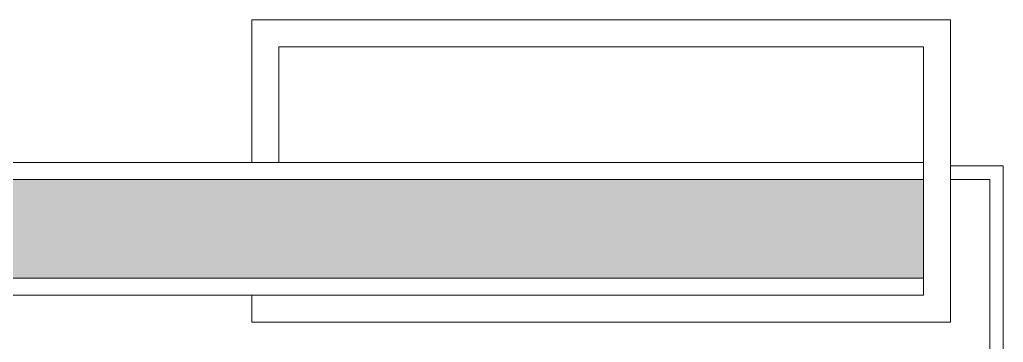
# Model space of a CAD drawing. Header units: inches. Extents: x 3268 to 7018, y 976 to 6708.
# Drawn here: x 5626.03 to 5662.19, y 3442.97 to 3454.84 of the extents above; entities that cross this region are included whole.
import ezdxf

# ---------------------------------------------------------------- set-up
doc = ezdxf.new("R2010")
doc.units = ezdxf.units.IN
doc.header["$MEASUREMENT"] = 0
for name, color, linetype, lineweight in [('A-WALL', 113, 'Continuous', 9), ('A-WALL-PATT', 111, 'Continuous', 15), ('I-WALL', 2, 'Continuous', 9), ('Q-CASE', 31, 'Continuous', 9)]:
    doc.layers.add(name, color=color, linetype=linetype, lineweight=lineweight)

# ---------------------------------------------------------------- blocks, each defined once
blk = doc.blocks.new('Casework 95 - Casework 95-9779236-Overall Retail Plan Opt 2')
at = {"layer": 'Q-CASE', "color": 133}
for p, q in [((5674.125, 3444.461), (5672.188, 3444.461)), ((5674.125, 3433.287), (5674.125, 3444.461)), ((5672.188, 3443.961), (5673.625, 3443.961)), ((5673.625, 3443.961), (5673.625, 3432.787))]:
    blk.add_line(p, q, dxfattribs=at)
blk = doc.blocks.new('SURROUND1 - SURROUND-13853654-Overall Retail Plan Opt 2')
at = {"layer": 'Q-CASE', "color": 133}
for p, q in [((5672.188, 3449.836), (5646.5, 3449.836)), ((5646.5, 3449.836), (5646.5, 3444.586)), ((5672.188, 3438.711), (5672.188, 3449.836)), ((5647.5, 3448.836), (5671.188, 3448.836)), ((5647.5, 3444.586), (5647.5, 3448.836)), ((5671.188, 3448.836), (5671.188, 3439.711)), ((5646.5, 3444.586), (5647.5, 3444.586)), ((5671.188, 3439.711), (5646.5, 3439.711)), ((5646.5, 3439.711), (5646.5, 3438.711)), ((5646.5, 3438.711), (5672.188, 3438.711))]:
    blk.add_line(p, q, dxfattribs=at)
blk = doc.blocks.new('Arch_5 Points - Units and Amenities_v2022_rvt-1-Overall Retail Plan Opt 2')
at = {"layer": 'A-WALL-PATT', "lineweight": 5}
blk.add_hatch(color=9, dxfattribs=at).paths.add_polyline_path([(5610.502, 3445.336), (5659.25, 3445.336), (5659.25, 3448.961), (5532.875, 3448.961), (5532.875, 3445.336)])
at = {"layer": 'A-WALL', "color": 133}
for p, q in [((5659.25, 3448.961), (5532.875, 3448.961)), ((5659.25, 3445.336), (5532.875, 3445.336))]:
    blk.add_line(p, q, dxfattribs=at)
at = {"layer": 'I-WALL', "color": 53, "lineweight": 15}
for p, q in [((5659.25, 3449.586), (5532.875, 3449.586)), ((5659.25, 3444.711), (5659.25, 3449.586)), ((5532.875, 3444.711), (5659.25, 3444.711))]:
    blk.add_line(p, q, dxfattribs=at)
at = {"layer": 'Q-CASE', "color": 133, "lineweight": 9}
for name in ['Casework 95 - Casework 95-9779236-Overall Retail Plan Opt 2', 'SURROUND1 - SURROUND-13853654-Overall Retail Plan Opt 2']:
    blk.add_blockref(name, (-11.938, 5), dxfattribs=at)

msp = doc.modelspace()

# ---------------------------------------------------------------- block references
at = {"lineweight": 5}
msp.add_blockref('Arch_5 Points - Units and Amenities_v2022_rvt-1-Overall Retail Plan Opt 2', (0, 0), dxfattribs=at)

doc.saveas('drawing.dxf')
